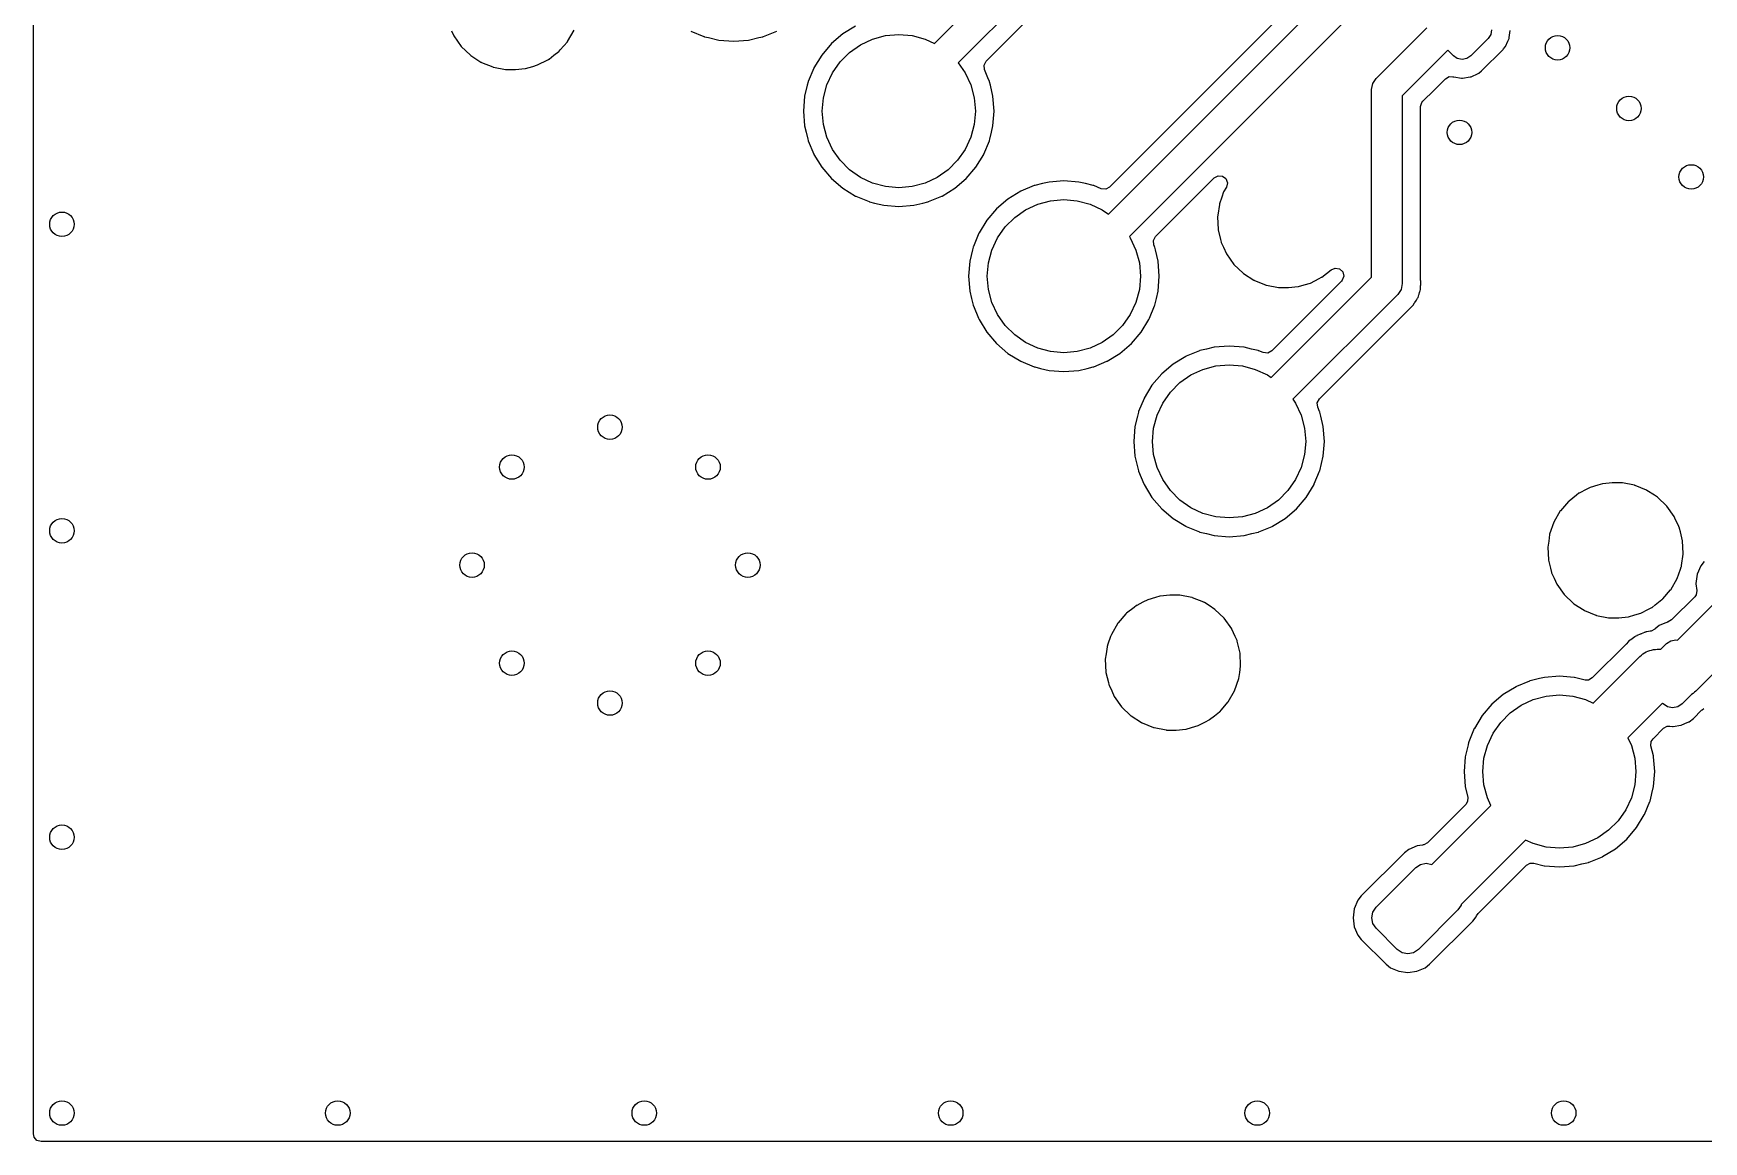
# Model space of a CAD drawing. Extents: x 4.14 to 7.68, y -5.31 to -1.77.
# Drawn here: x 4.135 to 5.208, y -5.314 to -4.602 of the extents above; entities that cross this region are included whole.
import ezdxf

# ---------------------------------------------------------------- set-up
doc = ezdxf.new("R2010")
doc.units = 0
doc.header["$MEASUREMENT"] = 0
doc.layers.add('BLACK', color=7, linetype='CONTINUOUS')

msp = doc.modelspace()

# ---------------------------------------------------------------- linework, layer by layer
at = {"layer": 'BLACK', "linetype": 'CONTINUOUS'}
for p, q in [((4.13522, -5.30864), (4.13522, -1.77797)), ((4.71394, -4.60827), (4.87839, -4.44382)), ((4.85928, -4.49077), (4.72927, -4.62078)), ((4.74716, -4.61962), (4.86568, -4.5011)), ((4.8257, -4.71791), (4.98731, -4.5563)), ((4.97059, -4.55629), (4.89824, -4.62864)), ((5.00123, -4.57022), (4.83915, -4.7323)), ((4.40365, -4.60008), (4.40515, -4.60337)), ((4.47831, -4.60695), (4.48245, -4.59979)), ((4.55738, -4.60026), (4.56589, -4.60379)), ((4.6041, -4.60379), (4.61261, -4.60026)), ((4.66326, -4.59713), (4.65507, -4.60215)), ((4.9976, -4.63086), (5.03019, -4.59827)), ((5.0718, -4.59951), (5.0712, -4.60252)), ((5.08312, -4.6045), (5.08378, -4.59986)), ((4.40515, -4.60337), (4.40993, -4.61012)), ((4.40993, -4.61012), (4.4159, -4.61583)), ((4.47289, -4.6132), (4.47357, -4.61241)), ((4.47357, -4.61241), (4.47816, -4.60713)), ((4.47816, -4.60713), (4.47831, -4.60695)), ((4.47816, -4.60713), (4.47816, -4.60713)), ((4.56589, -4.60379), (4.56589, -4.60379)), ((4.56589, -4.60379), (4.56607, -4.60386)), ((4.56607, -4.60386), (4.56626, -4.60391)), ((4.56626, -4.60391), (4.56626, -4.60391)), ((4.56626, -4.60391), (4.56875, -4.6045)), ((4.56875, -4.6045), (4.57542, -4.6061)), ((4.57542, -4.6061), (4.585, -4.60686)), ((4.585, -4.60686), (4.59457, -4.6061)), ((4.59457, -4.6061), (4.60124, -4.6045)), ((4.60124, -4.6045), (4.60373, -4.60391)), ((4.60373, -4.60391), (4.60392, -4.60386)), ((4.60373, -4.60391), (4.60373, -4.60391)), ((4.60392, -4.60386), (4.6041, -4.60379)), ((4.6041, -4.60379), (4.6041, -4.60379)), ((4.64776, -4.60839), (4.64152, -4.6157)), ((4.65507, -4.60215), (4.64776, -4.60839)), ((4.65943, -4.61399), (4.66646, -4.60907)), ((4.66646, -4.60907), (4.67423, -4.60545)), ((4.67423, -4.60545), (4.68252, -4.60323)), ((4.68252, -4.60323), (4.69106, -4.60248)), ((4.69106, -4.60248), (4.69961, -4.60323)), ((4.69961, -4.60323), (4.70789, -4.60545)), ((4.70789, -4.60545), (4.71394, -4.60827)), ((5.04365, -4.61265), (5.0144, -4.6419)), ((5.04722, -4.61621), (5.04365, -4.61265)), ((5.06949, -4.60508), (5.05836, -4.61621)), ((5.0654, -4.6259), (5.07918, -4.61212)), ((5.0712, -4.60252), (5.06949, -4.60508)), ((5.07918, -4.61212), (5.07952, -4.6117)), ((5.07952, -4.6117), (5.0805, -4.61048)), ((5.0805, -4.61048), (5.08069, -4.61024)), ((5.0805, -4.61048), (5.0805, -4.61048)), ((5.08069, -4.61024), (5.08223, -4.60686)), ((5.08223, -4.60686), (5.08288, -4.60542)), ((5.08288, -4.60542), (5.08303, -4.6051)), ((5.08288, -4.60542), (5.08288, -4.60542)), ((5.08303, -4.6051), (5.08312, -4.6045)), ((4.4159, -4.61583), (4.4161, -4.61596)), ((4.4161, -4.61596), (4.42265, -4.62019)), ((4.42265, -4.62019), (4.42265, -4.62019)), ((4.42265, -4.62019), (4.42285, -4.62032)), ((4.42285, -4.62032), (4.42307, -4.62041)), ((4.42307, -4.62041), (4.4303, -4.62332)), ((4.4303, -4.62332), (4.4303, -4.62332)), ((4.4303, -4.62332), (4.43052, -4.62341)), ((4.43052, -4.62341), (4.43075, -4.62345)), ((4.43075, -4.62345), (4.43075, -4.62345)), ((4.43075, -4.62345), (4.43846, -4.62496)), ((4.45134, -4.62435), (4.45606, -4.62296)), ((4.45606, -4.62296), (4.45904, -4.62209)), ((4.45904, -4.62209), (4.46566, -4.61868)), ((4.46566, -4.61868), (4.46618, -4.61841)), ((4.46618, -4.61841), (4.46639, -4.6183)), ((4.46618, -4.61841), (4.46618, -4.61841)), ((4.46639, -4.6183), (4.46949, -4.61587)), ((4.46949, -4.61587), (4.47271, -4.61334)), ((4.47271, -4.61334), (4.47289, -4.6132)), ((4.47271, -4.61334), (4.47271, -4.61334)), ((4.64152, -4.6157), (4.6365, -4.62389)), ((4.64844, -4.62709), (4.65336, -4.62006)), ((4.65336, -4.62006), (4.65943, -4.61399)), ((4.72927, -4.62078), (4.73368, -4.62709)), ((4.74579, -4.62224), (4.74716, -4.61962)), ((4.74609, -4.62502), (4.74579, -4.62224)), ((5.04977, -4.61792), (5.04722, -4.61621)), ((5.05279, -4.61852), (5.04977, -4.61792)), ((5.0558, -4.61792), (5.05279, -4.61852)), ((5.05836, -4.61621), (5.0558, -4.61792)), ((4.43846, -4.62496), (4.43846, -4.62496)), ((4.43846, -4.62496), (4.43863, -4.62499)), ((4.43863, -4.62499), (4.43885, -4.625)), ((4.43885, -4.625), (4.44494, -4.625)), ((4.44494, -4.625), (4.45111, -4.62442)), ((4.45111, -4.62442), (4.45133, -4.62435)), ((4.45133, -4.62435), (4.45134, -4.62435)), ((4.63278, -4.63296), (4.63226, -4.63514)), ((4.63283, -4.63277), (4.63278, -4.63296)), ((4.63278, -4.63296), (4.63278, -4.63296)), ((4.6329, -4.63259), (4.63283, -4.63277)), ((4.63643, -4.62407), (4.6329, -4.63259)), ((4.6329, -4.63259), (4.6329, -4.63259)), ((4.6365, -4.62389), (4.63643, -4.62407)), ((4.63643, -4.62407), (4.63643, -4.62407)), ((4.64482, -4.63486), (4.64844, -4.62709)), ((4.73368, -4.62709), (4.73731, -4.63486)), ((4.74831, -4.63038), (4.74609, -4.62502)), ((4.74922, -4.63259), (4.74831, -4.63038)), ((4.7493, -4.63277), (4.74922, -4.63259)), ((4.74934, -4.63296), (4.7493, -4.63277)), ((4.74987, -4.63514), (4.74934, -4.63296)), ((4.74934, -4.63296), (4.74934, -4.63296)), ((4.89824, -4.62864), (4.82639, -4.70049)), ((4.99472, -4.63782), (4.99547, -4.63405)), ((4.99547, -4.63405), (4.9976, -4.63086)), ((5.03486, -4.63817), (5.04213, -4.6309)), ((5.04213, -4.6309), (5.04458, -4.62956)), ((5.04458, -4.62956), (5.04697, -4.62965)), ((5.04697, -4.62965), (5.0472, -4.62975)), ((5.0472, -4.62975), (5.04755, -4.6298)), ((5.04755, -4.6298), (5.04755, -4.6298)), ((5.04755, -4.6298), (5.05244, -4.6305)), ((5.05244, -4.6305), (5.05279, -4.63055)), ((5.05279, -4.63055), (5.05314, -4.6305)), ((5.05314, -4.6305), (5.05803, -4.6298)), ((5.05803, -4.6298), (5.05837, -4.62975)), ((5.05803, -4.6298), (5.05803, -4.6298)), ((5.05837, -4.62975), (5.0587, -4.62961)), ((5.0587, -4.62961), (5.06323, -4.62755)), ((5.06323, -4.62755), (5.06351, -4.62742)), ((5.06323, -4.62755), (5.06323, -4.62755)), ((5.06351, -4.62742), (5.0654, -4.6259)), ((4.63058, -4.64211), (4.62983, -4.65169)), ((4.63226, -4.63514), (4.63058, -4.64211)), ((4.64185, -4.65169), (4.6426, -4.64315)), ((4.6426, -4.64315), (4.64482, -4.63486)), ((4.73731, -4.63486), (4.73953, -4.64315)), ((4.73953, -4.64315), (4.74027, -4.65169)), ((4.75154, -4.64211), (4.74987, -4.63514)), ((4.75229, -4.65169), (4.75154, -4.64211)), ((4.99472, -4.75838), (4.99472, -4.63782)), ((5.0144, -4.6419), (5.0144, -4.76246)), ((5.02769, -4.64535), (5.03486, -4.63817)), ((4.62983, -4.65169), (4.63058, -4.66127)), ((4.6426, -4.66024), (4.64185, -4.65169)), ((4.74027, -4.65169), (4.73953, -4.66024)), ((4.75154, -4.66127), (4.75229, -4.65169)), ((5.02623, -4.64885), (5.02702, -4.64617)), ((5.02623, -4.76021), (5.02623, -4.64885)), ((5.02702, -4.64617), (5.02769, -4.64535)), ((4.63058, -4.66127), (4.63152, -4.66518)), ((4.63152, -4.66518), (4.63261, -4.6697)), ((4.64482, -4.66852), (4.6426, -4.66024)), ((4.73953, -4.66024), (4.73731, -4.66852)), ((4.74951, -4.6697), (4.7506, -4.66518)), ((4.7506, -4.66518), (4.75154, -4.66127)), ((4.63261, -4.6697), (4.63283, -4.67061)), ((4.63283, -4.67061), (4.6329, -4.67079)), ((4.6329, -4.67079), (4.6329, -4.67079)), ((4.6329, -4.67079), (4.63643, -4.67931)), ((4.64844, -4.6763), (4.64482, -4.66852)), ((4.65336, -4.68332), (4.64844, -4.6763)), ((4.73368, -4.6763), (4.72876, -4.68332)), ((4.73731, -4.66852), (4.73368, -4.6763)), ((4.74569, -4.67931), (4.74922, -4.67079)), ((4.74922, -4.67079), (4.7493, -4.67061)), ((4.74922, -4.67079), (4.74922, -4.67079)), ((4.7493, -4.67061), (4.74951, -4.6697)), ((4.63643, -4.67931), (4.6365, -4.67949)), ((4.6365, -4.67949), (4.64152, -4.68768)), ((4.64152, -4.68768), (4.64776, -4.69499)), ((4.65943, -4.68939), (4.65336, -4.68332)), ((4.72876, -4.68332), (4.72269, -4.68939)), ((4.73436, -4.69499), (4.7406, -4.68768)), ((4.7406, -4.68768), (4.74562, -4.67949)), ((4.74562, -4.67949), (4.74569, -4.67931)), ((4.64776, -4.69499), (4.65507, -4.70123)), ((4.66646, -4.69431), (4.65943, -4.68939)), ((4.67423, -4.69794), (4.66646, -4.69431)), ((4.68252, -4.70016), (4.67423, -4.69794)), ((4.70789, -4.69794), (4.69961, -4.70016)), ((4.71567, -4.69431), (4.70789, -4.69794)), ((4.72269, -4.68939), (4.71567, -4.69431)), ((4.72705, -4.70123), (4.73436, -4.69499)), ((4.78338, -4.69828), (4.77839, -4.69948)), ((4.78755, -4.69728), (4.78338, -4.69828)), ((4.79713, -4.69653), (4.78755, -4.69728)), ((4.80671, -4.69728), (4.79713, -4.69653)), ((4.81088, -4.69828), (4.80671, -4.69728)), ((4.81586, -4.69948), (4.81088, -4.69828)), ((4.85594, -4.73224), (4.89364, -4.69454)), ((4.89364, -4.69454), (4.89609, -4.6932)), ((4.89609, -4.6932), (4.89888, -4.6934)), ((4.89888, -4.6934), (4.90112, -4.69508)), ((4.90112, -4.69508), (4.90209, -4.69769)), ((4.90209, -4.69769), (4.90144, -4.70053)), ((4.65507, -4.70123), (4.66326, -4.70625)), ((4.66326, -4.70625), (4.66344, -4.70632)), ((4.66344, -4.70632), (4.66344, -4.70632)), ((4.66344, -4.70632), (4.67196, -4.70985)), ((4.69106, -4.7009), (4.68252, -4.70016)), ((4.69961, -4.70016), (4.69106, -4.7009)), ((4.71016, -4.70985), (4.71868, -4.70632)), ((4.71868, -4.70632), (4.71886, -4.70625)), ((4.71868, -4.70632), (4.71868, -4.70632)), ((4.71886, -4.70625), (4.72705, -4.70123)), ((4.76114, -4.70822), (4.75383, -4.71446)), ((4.76933, -4.7032), (4.76114, -4.70822)), ((4.76951, -4.70312), (4.76933, -4.7032)), ((4.77803, -4.6996), (4.76951, -4.70312)), ((4.76951, -4.70312), (4.76951, -4.70312)), ((4.77821, -4.69952), (4.77803, -4.6996)), ((4.77803, -4.6996), (4.77803, -4.6996)), ((4.77839, -4.69948), (4.77821, -4.69952)), ((4.77839, -4.69948), (4.77839, -4.69948)), ((4.7803, -4.71151), (4.78858, -4.70929)), ((4.78858, -4.70929), (4.79713, -4.70854)), ((4.79713, -4.70854), (4.80567, -4.70929)), ((4.80567, -4.70929), (4.81396, -4.71151)), ((4.81605, -4.69952), (4.81586, -4.69948)), ((4.81586, -4.69948), (4.81586, -4.69948)), ((4.81623, -4.6996), (4.81605, -4.69952)), ((4.82098, -4.70157), (4.81623, -4.6996)), ((4.81623, -4.6996), (4.81623, -4.6996)), ((4.82393, -4.70183), (4.82098, -4.70157)), ((4.82639, -4.70049), (4.82393, -4.70183)), ((4.89851, -4.70693), (4.89704, -4.71117)), ((4.89967, -4.70359), (4.89851, -4.70693)), ((4.90144, -4.70053), (4.89967, -4.70359)), ((4.67196, -4.70985), (4.67196, -4.70985)), ((4.67196, -4.70985), (4.67214, -4.70993)), ((4.67214, -4.70993), (4.67233, -4.70997)), ((4.67233, -4.70997), (4.67233, -4.70997)), ((4.67233, -4.70997), (4.67554, -4.71074)), ((4.67554, -4.71074), (4.68148, -4.71217)), ((4.68148, -4.71217), (4.69106, -4.71292)), ((4.69106, -4.71292), (4.70064, -4.71217)), ((4.70064, -4.71217), (4.70658, -4.71074)), ((4.70658, -4.71074), (4.70979, -4.70997)), ((4.70979, -4.70997), (4.70998, -4.70993)), ((4.70979, -4.70997), (4.70979, -4.70997)), ((4.70998, -4.70993), (4.71016, -4.70985)), ((4.71016, -4.70985), (4.71016, -4.70985)), ((4.75383, -4.71446), (4.74759, -4.72177)), ((4.76549, -4.72006), (4.77252, -4.71514)), ((4.77252, -4.71514), (4.7803, -4.71151)), ((4.81396, -4.71151), (4.82173, -4.71514)), ((4.82173, -4.71514), (4.8257, -4.71791)), ((4.89593, -4.71849), (4.89577, -4.71958)), ((4.89577, -4.71958), (4.89616, -4.72784)), ((4.89693, -4.71163), (4.89593, -4.71849)), ((4.89696, -4.7114), (4.89693, -4.71163)), ((4.89693, -4.71163), (4.89693, -4.71163)), ((4.89704, -4.71117), (4.89696, -4.7114)), ((4.74249, -4.73014), (4.73897, -4.73866)), ((4.74257, -4.72996), (4.74249, -4.73014)), ((4.74249, -4.73014), (4.74249, -4.73014)), ((4.74759, -4.72177), (4.74257, -4.72996)), ((4.75451, -4.73315), (4.75943, -4.72612)), ((4.75943, -4.72612), (4.76549, -4.72006)), ((4.89616, -4.72784), (4.89621, -4.72807)), ((4.89621, -4.72807), (4.89621, -4.72807)), ((4.89621, -4.72807), (4.8977, -4.73424)), ((4.7384, -4.74088), (4.73665, -4.74818)), ((4.73885, -4.73902), (4.7384, -4.74088)), ((4.73889, -4.73884), (4.73885, -4.73902)), ((4.73885, -4.73902), (4.73885, -4.73902)), ((4.73897, -4.73866), (4.73889, -4.73884)), ((4.73897, -4.73866), (4.73897, -4.73866)), ((4.74866, -4.74921), (4.75088, -4.74093)), ((4.75088, -4.74093), (4.75451, -4.73315)), ((4.83915, -4.7323), (4.83975, -4.73315)), ((4.83975, -4.73315), (4.84337, -4.74093)), ((4.84337, -4.74093), (4.84559, -4.74921)), ((4.85457, -4.73486), (4.85594, -4.73224)), ((4.85487, -4.73764), (4.85457, -4.73486)), ((4.85529, -4.73866), (4.85487, -4.73764)), ((4.85536, -4.73884), (4.85529, -4.73866)), ((4.85541, -4.73902), (4.85536, -4.73884)), ((4.85585, -4.74088), (4.85541, -4.73902)), ((4.85541, -4.73902), (4.85541, -4.73902)), ((4.85761, -4.74818), (4.85585, -4.74088)), ((4.8977, -4.73424), (4.89809, -4.73588)), ((4.89809, -4.73588), (4.89819, -4.73609)), ((4.89819, -4.73609), (4.89819, -4.73609)), ((4.89819, -4.73609), (4.89953, -4.73905)), ((4.89953, -4.73905), (4.90151, -4.7434)), ((4.73665, -4.74818), (4.7359, -4.75776)), ((4.74791, -4.75776), (4.74866, -4.74921)), ((4.84559, -4.74921), (4.84634, -4.75776)), ((4.85836, -4.75776), (4.85761, -4.74818)), ((4.90151, -4.7434), (4.9063, -4.75015)), ((4.9063, -4.75015), (4.91227, -4.75586)), ((4.7359, -4.75776), (4.73665, -4.76734)), ((4.74866, -4.7663), (4.74791, -4.75776)), ((4.84634, -4.75776), (4.84559, -4.7663)), ((4.85761, -4.76734), (4.85836, -4.75776)), ((4.91227, -4.75586), (4.91247, -4.75599)), ((4.91247, -4.75599), (4.91902, -4.76022)), ((4.91902, -4.76022), (4.91902, -4.76022)), ((4.91902, -4.76022), (4.91922, -4.76035)), ((4.91922, -4.76035), (4.91943, -4.76044)), ((4.91943, -4.76044), (4.92666, -4.76335)), ((4.93021, -4.82289), (4.99472, -4.75838)), ((4.9515, -4.76326), (4.95541, -4.76212)), ((4.97537, -4.761), (4.95508, -4.78128)), ((4.95541, -4.76212), (4.96096, -4.75926)), ((4.96096, -4.75926), (4.96255, -4.75844)), ((4.96255, -4.75844), (4.96276, -4.75833)), ((4.96255, -4.75844), (4.96255, -4.75844)), ((4.96276, -4.75833), (4.96574, -4.75599)), ((4.96574, -4.75599), (4.9688, -4.75359)), ((4.9688, -4.75359), (4.97139, -4.75255)), ((4.97139, -4.75255), (4.97414, -4.75308)), ((4.97414, -4.75308), (4.97616, -4.75501)), ((4.9759, -4.76037), (4.97537, -4.761)), ((4.97682, -4.75773), (4.9759, -4.76037)), ((4.97616, -4.75501), (4.97682, -4.75773)), ((5.0144, -4.76246), (5.01365, -4.76622)), ((5.0144, -4.76246), (5.0144, -4.76246)), ((5.0263, -4.76104), (5.02623, -4.76021)), ((5.02626, -4.76335), (5.02636, -4.76236)), ((5.02637, -4.76144), (5.0263, -4.76104)), ((5.02636, -4.76236), (5.02643, -4.76177)), ((5.02643, -4.76177), (5.02637, -4.76144)), ((5.02637, -4.76144), (5.02637, -4.76144)), ((4.73665, -4.76734), (4.73777, -4.77201)), ((4.73777, -4.77201), (4.73883, -4.7764)), ((4.75088, -4.77459), (4.74866, -4.7663)), ((4.84559, -4.7663), (4.84337, -4.77459)), ((4.85543, -4.7764), (4.85648, -4.77201)), ((4.85648, -4.77201), (4.85761, -4.76734)), ((4.92666, -4.76335), (4.92666, -4.76335)), ((4.92666, -4.76335), (4.92688, -4.76344)), ((4.92688, -4.76344), (4.92711, -4.76348)), ((4.92711, -4.76348), (4.92712, -4.76348)), ((4.92712, -4.76348), (4.93482, -4.76499)), ((4.93482, -4.76499), (4.93482, -4.76499)), ((4.93482, -4.76499), (4.935, -4.76502)), ((4.935, -4.76502), (4.93522, -4.76503)), ((4.93522, -4.76503), (4.94131, -4.76503)), ((4.94131, -4.76503), (4.94747, -4.76444)), ((5.01152, -4.76942), (4.94413, -4.83681)), ((4.94747, -4.76444), (4.9477, -4.76438)), ((4.9477, -4.76438), (4.9515, -4.76326)), ((4.9477, -4.76438), (4.9477, -4.76438)), ((5.01365, -4.76622), (5.01152, -4.76942)), ((5.02258, -4.77456), (5.02362, -4.7732)), ((5.02362, -4.7732), (5.02384, -4.77265)), ((5.02384, -4.77265), (5.02423, -4.77186)), ((5.02423, -4.77186), (5.02454, -4.77136)), ((5.02454, -4.77136), (5.02476, -4.77062)), ((5.02476, -4.77062), (5.02502, -4.76971)), ((5.02502, -4.76971), (5.02517, -4.76927)), ((5.02517, -4.76927), (5.02557, -4.76827)), ((5.02557, -4.76827), (5.0258, -4.76768)), ((5.0258, -4.76768), (5.02587, -4.76709)), ((5.02587, -4.76709), (5.02604, -4.76622)), ((5.02604, -4.76622), (5.0262, -4.76565)), ((5.0262, -4.76565), (5.02623, -4.76523)), ((5.02623, -4.76387), (5.02626, -4.76335)), ((5.02623, -4.76523), (5.02623, -4.76387)), ((4.73883, -4.7764), (4.73889, -4.77668)), ((4.73889, -4.77668), (4.73897, -4.77686)), ((4.73897, -4.77686), (4.73897, -4.77686)), ((4.73897, -4.77686), (4.74218, -4.78462)), ((4.75451, -4.78236), (4.75088, -4.77459)), ((4.75943, -4.78939), (4.75451, -4.78236)), ((4.83975, -4.78236), (4.83483, -4.78939)), ((4.84337, -4.77459), (4.83975, -4.78236)), ((4.85207, -4.78462), (4.85529, -4.77686)), ((4.85529, -4.77686), (4.85536, -4.77668)), ((4.85529, -4.77686), (4.85529, -4.77686)), ((4.85536, -4.77668), (4.85543, -4.7764)), ((4.95508, -4.78128), (4.93058, -4.80578)), ((4.96124, -4.83643), (5.01947, -4.7782)), ((5.01947, -4.7782), (5.01962, -4.77806)), ((5.01962, -4.77806), (5.02075, -4.77702)), ((5.02075, -4.77702), (5.02142, -4.7764)), ((5.02142, -4.7764), (5.02232, -4.77495)), ((5.02232, -4.77495), (5.02258, -4.77456)), ((4.74218, -4.78462), (4.74257, -4.78556)), ((4.74257, -4.78556), (4.74759, -4.79375)), ((4.74759, -4.79375), (4.75383, -4.80105)), ((4.76549, -4.79546), (4.75943, -4.78939)), ((4.83483, -4.78939), (4.82876, -4.79546)), ((4.84043, -4.80105), (4.84667, -4.79375)), ((4.84667, -4.79375), (4.85169, -4.78556)), ((4.85169, -4.78556), (4.85207, -4.78462)), ((4.75383, -4.80105), (4.76114, -4.8073)), ((4.77252, -4.80038), (4.76549, -4.79546)), ((4.7803, -4.804), (4.77252, -4.80038)), ((4.78858, -4.80622), (4.7803, -4.804)), ((4.81396, -4.804), (4.80567, -4.80622)), ((4.82173, -4.80038), (4.81396, -4.804)), ((4.82876, -4.79546), (4.82173, -4.80038)), ((4.83312, -4.8073), (4.84043, -4.80105)), ((4.88409, -4.80566), (4.87557, -4.80919)), ((4.88427, -4.80559), (4.88409, -4.80566)), ((4.88409, -4.80566), (4.88409, -4.80566)), ((4.88446, -4.80554), (4.88427, -4.80559)), ((4.88873, -4.80452), (4.88446, -4.80554)), ((4.88446, -4.80554), (4.88446, -4.80554)), ((4.89361, -4.80335), (4.88873, -4.80452)), ((4.90319, -4.80259), (4.89361, -4.80335)), ((4.91277, -4.80335), (4.90319, -4.80259)), ((4.91765, -4.80452), (4.91277, -4.80335)), ((4.92193, -4.80554), (4.91765, -4.80452)), ((4.92212, -4.80559), (4.92193, -4.80554)), ((4.92193, -4.80554), (4.92193, -4.80554)), ((4.92229, -4.80566), (4.92212, -4.80559)), ((4.9223, -4.80566), (4.92229, -4.80566)), ((4.92518, -4.80686), (4.9223, -4.80566)), ((4.93058, -4.80578), (4.92813, -4.80712)), ((4.76114, -4.8073), (4.76933, -4.81232)), ((4.76933, -4.81232), (4.76951, -4.81239)), ((4.76951, -4.81239), (4.76951, -4.81239)), ((4.76951, -4.81239), (4.77803, -4.81592)), ((4.77803, -4.81592), (4.77803, -4.81592)), ((4.77803, -4.81592), (4.77821, -4.81599)), ((4.77821, -4.81599), (4.77839, -4.81604)), ((4.77839, -4.81604), (4.77839, -4.81604)), ((4.77839, -4.81604), (4.78212, -4.81693)), ((4.79713, -4.80697), (4.78858, -4.80622)), ((4.80567, -4.80622), (4.79713, -4.80697)), ((4.81213, -4.81693), (4.81586, -4.81604)), ((4.81586, -4.81604), (4.81605, -4.81599)), ((4.81586, -4.81604), (4.81586, -4.81604)), ((4.81605, -4.81599), (4.81623, -4.81592)), ((4.81623, -4.81592), (4.82475, -4.81239)), ((4.81623, -4.81592), (4.81623, -4.81592)), ((4.82475, -4.81239), (4.82493, -4.81232)), ((4.82475, -4.81239), (4.82475, -4.81239)), ((4.82493, -4.81232), (4.83312, -4.8073)), ((4.8672, -4.81429), (4.8599, -4.82053)), ((4.87539, -4.80927), (4.8672, -4.81429)), ((4.87557, -4.80919), (4.87539, -4.80927)), ((4.87557, -4.80919), (4.87557, -4.80919)), ((4.88636, -4.81758), (4.89465, -4.81536)), ((4.89465, -4.81536), (4.90319, -4.81461)), ((4.90319, -4.81461), (4.91174, -4.81536)), ((4.91174, -4.81536), (4.92003, -4.81758)), ((4.92813, -4.80712), (4.92518, -4.80686)), ((4.78212, -4.81693), (4.78755, -4.81824)), ((4.78755, -4.81824), (4.79713, -4.81899)), ((4.79713, -4.81899), (4.80671, -4.81824)), ((4.80671, -4.81824), (4.81213, -4.81693)), ((4.8599, -4.82053), (4.85366, -4.82783)), ((4.86549, -4.83219), (4.87156, -4.82612)), ((4.87156, -4.82612), (4.87859, -4.8212)), ((4.87859, -4.8212), (4.88636, -4.81758)), ((4.92003, -4.81758), (4.9278, -4.8212)), ((4.9278, -4.8212), (4.93021, -4.82289)), ((4.84856, -4.8362), (4.84503, -4.84472)), ((4.84864, -4.83602), (4.84856, -4.8362)), ((4.84856, -4.8362), (4.84856, -4.8362)), ((4.85366, -4.82783), (4.84864, -4.83602)), ((4.86057, -4.83922), (4.86549, -4.83219)), ((4.94413, -4.83681), (4.94581, -4.83922)), ((4.95986, -4.83906), (4.96124, -4.83643)), ((4.84429, -4.84767), (4.84272, -4.85424)), ((4.84491, -4.84509), (4.84429, -4.84767)), ((4.84496, -4.8449), (4.84491, -4.84509)), ((4.84491, -4.84509), (4.84491, -4.84509)), ((4.84503, -4.84472), (4.84496, -4.8449)), ((4.84503, -4.84472), (4.84503, -4.84472)), ((4.85473, -4.85528), (4.85695, -4.84699)), ((4.85695, -4.84699), (4.86057, -4.83922)), ((4.94581, -4.83922), (4.94944, -4.84699)), ((4.94944, -4.84699), (4.95166, -4.85528)), ((4.96016, -4.84184), (4.95986, -4.83906)), ((4.96135, -4.84472), (4.96016, -4.84184)), ((4.96143, -4.8449), (4.96135, -4.84472)), ((4.96135, -4.84472), (4.96135, -4.84472)), ((4.96147, -4.84509), (4.96143, -4.8449)), ((4.96209, -4.84767), (4.96147, -4.84509)), ((4.96147, -4.84509), (4.96147, -4.84509)), ((4.96367, -4.85424), (4.96209, -4.84767)), ((4.84272, -4.85424), (4.84196, -4.86382)), ((4.85398, -4.86382), (4.85473, -4.85528)), ((4.95166, -4.85528), (4.95241, -4.86382)), ((4.96443, -4.86382), (4.96367, -4.85424)), ((4.84196, -4.86382), (4.84272, -4.8734)), ((4.85473, -4.87237), (4.85398, -4.86382)), ((4.95241, -4.86382), (4.95166, -4.87237)), ((4.96367, -4.8734), (4.96443, -4.86382)), ((4.84272, -4.8734), (4.84496, -4.88275)), ((4.85695, -4.88066), (4.85473, -4.87237)), ((4.86057, -4.88843), (4.85695, -4.88066)), ((4.94944, -4.88066), (4.94581, -4.88843)), ((4.95166, -4.87237), (4.94944, -4.88066)), ((4.96143, -4.88275), (4.96367, -4.8734)), ((4.84496, -4.88275), (4.84503, -4.88292)), ((4.84503, -4.88292), (4.84503, -4.88293)), ((4.84503, -4.88293), (4.84847, -4.89122)), ((4.84847, -4.89122), (4.84864, -4.89162)), ((4.84864, -4.89162), (4.85366, -4.89981)), ((4.86549, -4.89546), (4.86057, -4.88843)), ((4.94581, -4.88843), (4.94089, -4.89546)), ((4.95273, -4.89981), (4.95775, -4.89162)), ((4.95775, -4.89162), (4.95792, -4.89122)), ((4.95792, -4.89122), (4.96135, -4.88293)), ((4.96135, -4.88292), (4.96143, -4.88275)), ((4.96135, -4.88293), (4.96135, -4.88292)), ((5.14292, -4.89117), (5.14001, -4.89202)), ((5.14315, -4.8911), (5.14292, -4.89117)), ((5.14292, -4.89117), (5.14292, -4.89117)), ((5.14931, -4.89051), (5.14315, -4.8911)), ((5.15541, -4.89051), (5.14931, -4.89051)), ((5.15562, -4.89052), (5.15541, -4.89051)), ((5.1558, -4.89056), (5.15562, -4.89052)), ((5.16351, -4.89206), (5.1558, -4.89056)), ((5.1558, -4.89056), (5.1558, -4.89056)), ((4.85366, -4.89981), (4.8599, -4.90712)), ((4.87156, -4.90152), (4.86549, -4.89546)), ((4.87859, -4.90644), (4.87156, -4.90152)), ((4.93483, -4.90152), (4.9278, -4.90644)), ((4.94089, -4.89546), (4.93483, -4.90152)), ((4.94649, -4.90712), (4.95273, -4.89981)), ((5.12136, -4.90232), (5.12121, -4.9025)), ((5.12155, -4.90217), (5.12136, -4.90232)), ((5.12635, -4.8984), (5.12155, -4.90217)), ((5.12155, -4.90217), (5.12155, -4.90217)), ((5.12786, -4.89721), (5.12635, -4.8984)), ((5.12807, -4.8971), (5.12786, -4.89721)), ((5.13302, -4.89455), (5.12807, -4.8971)), ((5.12807, -4.8971), (5.12807, -4.8971)), ((5.13521, -4.89343), (5.13302, -4.89455)), ((5.14001, -4.89202), (5.13521, -4.89343)), ((5.16374, -4.89211), (5.16351, -4.89206)), ((5.16351, -4.89206), (5.16351, -4.89206)), ((5.16396, -4.89219), (5.16374, -4.89211)), ((5.17119, -4.89511), (5.16396, -4.89219)), ((5.16396, -4.89219), (5.16396, -4.89219)), ((5.17141, -4.8952), (5.17119, -4.89511)), ((5.1716, -4.89532), (5.17141, -4.8952)), ((5.1716, -4.89533), (5.1716, -4.89532)), ((5.17637, -4.8984), (5.1716, -4.89533)), ((5.17835, -4.89968), (5.17637, -4.8984)), ((5.18432, -4.9054), (5.17835, -4.89968)), ((4.8599, -4.90712), (4.8672, -4.91336)), ((4.88636, -4.91007), (4.87859, -4.90644)), ((4.89465, -4.91229), (4.88636, -4.91007)), ((4.90319, -4.91304), (4.89465, -4.91229)), ((4.91174, -4.91229), (4.90319, -4.91304)), ((4.92003, -4.91007), (4.91174, -4.91229)), ((4.9278, -4.90644), (4.92003, -4.91007)), ((4.93918, -4.91336), (4.94649, -4.90712)), ((5.11594, -4.90856), (5.1118, -4.91572)), ((5.1161, -4.90839), (5.11594, -4.90856)), ((5.12121, -4.9025), (5.1161, -4.90839)), ((5.1161, -4.90839), (5.1161, -4.90839)), ((5.12121, -4.9025), (5.12121, -4.9025)), ((5.18911, -4.91214), (5.18432, -4.9054)), ((5.18953, -4.91307), (5.18911, -4.91214)), ((5.19198, -4.91846), (5.18953, -4.91307)), ((4.8672, -4.91336), (4.87539, -4.91838)), ((4.87539, -4.91838), (4.87557, -4.91846)), ((4.87557, -4.91846), (4.87557, -4.91846)), ((4.87557, -4.91846), (4.88409, -4.92198)), ((4.88409, -4.92198), (4.88409, -4.92198)), ((4.88409, -4.92198), (4.88427, -4.92206)), ((4.88427, -4.92206), (4.88446, -4.9221)), ((4.88446, -4.9221), (4.88446, -4.9221)), ((4.88446, -4.9221), (4.88858, -4.92309)), ((4.88858, -4.92309), (4.89361, -4.9243)), ((4.91277, -4.9243), (4.9178, -4.92309)), ((4.9178, -4.92309), (4.92193, -4.9221)), ((4.92193, -4.9221), (4.92212, -4.92206)), ((4.92193, -4.9221), (4.92193, -4.9221)), ((4.92212, -4.92206), (4.92229, -4.92198)), ((4.92229, -4.92198), (4.9223, -4.92198)), ((4.9223, -4.92198), (4.93081, -4.91846)), ((4.93081, -4.91846), (4.93099, -4.91838)), ((4.93081, -4.91846), (4.93081, -4.91846)), ((4.93099, -4.91838), (4.93918, -4.91336)), ((5.10906, -4.92376), (5.10845, -4.92794)), ((5.10909, -4.92353), (5.10906, -4.92376)), ((5.10906, -4.92376), (5.10906, -4.92376)), ((5.1118, -4.91572), (5.10909, -4.92353)), ((5.19253, -4.91967), (5.19198, -4.91846)), ((5.19258, -4.9199), (5.19253, -4.91967)), ((5.19306, -4.92187), (5.19258, -4.9199)), ((5.19258, -4.9199), (5.19258, -4.9199)), ((5.19447, -4.92771), (5.19306, -4.92187)), ((4.89361, -4.9243), (4.90319, -4.92506)), ((4.90319, -4.92506), (4.91277, -4.9243)), ((5.10845, -4.92794), (5.1079, -4.93171)), ((5.1079, -4.93171), (5.10829, -4.93997)), ((5.19485, -4.93596), (5.19447, -4.92771)), ((5.10829, -4.93997), (5.10834, -4.9402)), ((5.10834, -4.9402), (5.10834, -4.9402)), ((5.10834, -4.9402), (5.10956, -4.94524)), ((5.10956, -4.94524), (5.11022, -4.94801)), ((5.19303, -4.94596), (5.19358, -4.94437)), ((5.19358, -4.94437), (5.19366, -4.94415)), ((5.19358, -4.94437), (5.19358, -4.94437)), ((5.19366, -4.94415), (5.19376, -4.94347)), ((5.19376, -4.94347), (5.19481, -4.9362)), ((5.19481, -4.9362), (5.19485, -4.93596)), ((5.19481, -4.9362), (5.19481, -4.9362)), ((5.20618, -4.94372), (5.20382, -4.94917)), ((5.20837, -4.94092), (5.20618, -4.94372)), ((5.11022, -4.94801), (5.11032, -4.94822)), ((5.11032, -4.94822), (5.11032, -4.94822)), ((5.11032, -4.94822), (5.11192, -4.95174)), ((5.11192, -4.95174), (5.11365, -4.95553)), ((5.11365, -4.95553), (5.11843, -4.96228)), ((5.18681, -4.95911), (5.19095, -4.95196)), ((5.19095, -4.95196), (5.19303, -4.94596)), ((5.20382, -4.94917), (5.20301, -4.95505)), ((5.20301, -4.95505), (5.20306, -4.95539)), ((5.20306, -4.95539), (5.20306, -4.95539)), ((5.20306, -4.95539), (5.20363, -4.95959)), ((4.85098, -4.96553), (4.84771, -4.96721)), ((4.856, -4.96406), (4.85098, -4.96553)), ((4.85869, -4.96327), (4.856, -4.96406)), ((4.85891, -4.9632), (4.85869, -4.96327)), ((4.85869, -4.96327), (4.85869, -4.96327)), ((4.86508, -4.96261), (4.85891, -4.9632)), ((4.87117, -4.96261), (4.86508, -4.96261)), ((4.87139, -4.96262), (4.87117, -4.96261)), ((4.87156, -4.96266), (4.87139, -4.96262)), ((4.87927, -4.96416), (4.87156, -4.96266)), ((4.87156, -4.96266), (4.87156, -4.96266)), ((4.8795, -4.96421), (4.87927, -4.96416)), ((4.87927, -4.96416), (4.87927, -4.96416)), ((4.87972, -4.9643), (4.8795, -4.96421)), ((4.88695, -4.96721), (4.87972, -4.9643)), ((4.87972, -4.9643), (4.87972, -4.9643)), ((5.11843, -4.96228), (5.1244, -4.96799)), ((5.17692, -4.96887), (5.18121, -4.9655)), ((5.18121, -4.9655), (5.18139, -4.96536)), ((5.18121, -4.9655), (5.18121, -4.9655)), ((5.18139, -4.96536), (5.18167, -4.96503)), ((5.18167, -4.96503), (5.18666, -4.95929)), ((5.18666, -4.95929), (5.18681, -4.95911)), ((5.18666, -4.95929), (5.18666, -4.95929)), ((5.20223, -4.96377), (5.18743, -4.97857)), ((5.19126, -4.99147), (5.21932, -4.96341)), ((5.20322, -4.96235), (5.20223, -4.96377)), ((5.20363, -4.95959), (5.20322, -4.96235)), ((4.83697, -4.9746), (4.83186, -4.98049)), ((4.83713, -4.97442), (4.83697, -4.9746)), ((4.83697, -4.9746), (4.83697, -4.9746)), ((4.83731, -4.97428), (4.83713, -4.97442)), ((4.84217, -4.97046), (4.83731, -4.97428)), ((4.83731, -4.97428), (4.83731, -4.97428)), ((4.84363, -4.96931), (4.84217, -4.97046)), ((4.84384, -4.96921), (4.84363, -4.96931)), ((4.84771, -4.96721), (4.84384, -4.96921)), ((4.84384, -4.96921), (4.84384, -4.96921)), ((4.88717, -4.9673), (4.88695, -4.96721)), ((4.88737, -4.96743), (4.88717, -4.9673)), ((4.89029, -4.96931), (4.88737, -4.96743)), ((4.88737, -4.96743), (4.88737, -4.96743)), ((4.89412, -4.97178), (4.89029, -4.96931)), ((4.90009, -4.9775), (4.89412, -4.97178)), ((5.1244, -4.96799), (5.1246, -4.96812)), ((5.1246, -4.96812), (5.13115, -4.97235)), ((5.13115, -4.97235), (5.13115, -4.97235)), ((5.13115, -4.97235), (5.13135, -4.97248)), ((5.13135, -4.97248), (5.13157, -4.97257)), ((5.13157, -4.97257), (5.1388, -4.97548)), ((5.1388, -4.97548), (5.1388, -4.97548)), ((5.1388, -4.97548), (5.13902, -4.97557)), ((5.13902, -4.97557), (5.13925, -4.97561)), ((5.13925, -4.97561), (5.13925, -4.97561)), ((5.13925, -4.97561), (5.14695, -4.97712)), ((5.14695, -4.97712), (5.14695, -4.97712)), ((5.14695, -4.97712), (5.14713, -4.97715)), ((5.14713, -4.97715), (5.14735, -4.97716)), ((5.14735, -4.97716), (5.15344, -4.97716)), ((5.15344, -4.97716), (5.15961, -4.97658)), ((5.15961, -4.97658), (5.15983, -4.97651)), ((5.15983, -4.97651), (5.16374, -4.97536)), ((5.15983, -4.97651), (5.15983, -4.97651)), ((5.16374, -4.97536), (5.16754, -4.97425)), ((5.16754, -4.97425), (5.17258, -4.97166)), ((5.17258, -4.97166), (5.17468, -4.97057)), ((5.17468, -4.97057), (5.17489, -4.97046)), ((5.17468, -4.97057), (5.17468, -4.97057)), ((5.17489, -4.97046), (5.17692, -4.96887)), ((4.82757, -4.98782), (4.8271, -4.98916)), ((4.83171, -4.98067), (4.82757, -4.98782)), ((4.83186, -4.98049), (4.83171, -4.98067)), ((4.83186, -4.98049), (4.83186, -4.98049)), ((4.90487, -4.98424), (4.90009, -4.9775)), ((4.90498, -4.98448), (4.90487, -4.98424)), ((4.90713, -4.98921), (4.90498, -4.98448)), ((5.16722, -4.98774), (5.16533, -4.98846)), ((5.16766, -4.98758), (5.16722, -4.98774)), ((5.1679, -4.98748), (5.16766, -4.98758)), ((5.1699, -4.9866), (5.1679, -4.98748)), ((5.17017, -4.98648), (5.1699, -4.9866)), ((5.1699, -4.9866), (5.1699, -4.9866)), ((5.17047, -4.98643), (5.17017, -4.98648)), ((5.1706, -4.98639), (5.17047, -4.98643)), ((5.17117, -4.98624), (5.1706, -4.98639)), ((5.1713, -4.9862), (5.17117, -4.98624)), ((5.17158, -4.9861), (5.1713, -4.9862)), ((5.17373, -4.98584), (5.17158, -4.9861)), ((5.17419, -4.98576), (5.17373, -4.98584)), ((5.17656, -4.98447), (5.17419, -4.98576)), ((5.17657, -4.98448), (5.17656, -4.98447)), ((5.17663, -4.98443), (5.17657, -4.98448)), ((5.17664, -4.98442), (5.17663, -4.98443)), ((5.17679, -4.98428), (5.17664, -4.98442)), ((5.17943, -4.9822), (5.17679, -4.98428)), ((5.18298, -4.98067), (5.17943, -4.9822)), ((5.18426, -4.98011), (5.18298, -4.98067)), ((5.18457, -4.97998), (5.18426, -4.98011)), ((5.18491, -4.97993), (5.18457, -4.97998)), ((5.18523, -4.97984), (5.18491, -4.97993)), ((5.18743, -4.97857), (5.18521, -4.97978)), ((5.18521, -4.97978), (5.18523, -4.97984)), ((5.24159, -4.98568), (5.20306, -5.02421)), ((4.82482, -4.99587), (4.82419, -5.00025)), ((4.82486, -4.99563), (4.82482, -4.99587)), ((4.82482, -4.99587), (4.82482, -4.99587)), ((4.82537, -4.99415), (4.82486, -4.99563)), ((4.8271, -4.98916), (4.82537, -4.99415)), ((4.90829, -4.99177), (4.90713, -4.98921)), ((4.90835, -4.992), (4.90829, -4.99177)), ((4.90841, -4.99224), (4.90835, -4.992)), ((4.90835, -4.992), (4.90835, -4.992)), ((4.91023, -4.99981), (4.90841, -4.99224)), ((5.15802, -4.99426), (5.13646, -5.01582)), ((5.15822, -4.99405), (5.15802, -4.99426)), ((5.15963, -4.99246), (5.15822, -4.99405)), ((5.15983, -4.99224), (5.15963, -4.99246)), ((5.15963, -4.99246), (5.15963, -4.99246)), ((5.16188, -4.99083), (5.15983, -4.99224)), ((5.16209, -4.99068), (5.16188, -4.99083)), ((5.16382, -4.98935), (5.16209, -4.99068)), ((5.16383, -4.98935), (5.16382, -4.98935)), ((5.16406, -4.98916), (5.16383, -4.98935)), ((5.16434, -4.98904), (5.16406, -4.98916)), ((5.16445, -4.98898), (5.16434, -4.98904)), ((5.16497, -4.98869), (5.16445, -4.98898)), ((5.16509, -4.98863), (5.16497, -4.98869)), ((5.16533, -4.98846), (5.16509, -4.98863)), ((5.17105, -4.99905), (5.17223, -4.99866)), ((5.17223, -4.99866), (5.17334, -4.9981)), ((5.17334, -4.9981), (5.17456, -4.99791)), ((5.17456, -4.99791), (5.17574, -4.99752)), ((5.17574, -4.99752), (5.17698, -4.99752)), ((5.17698, -4.99752), (5.1782, -4.99733)), ((5.1782, -4.99733), (5.18047, -4.99733)), ((5.18047, -4.99733), (5.18403, -4.99376)), ((5.18403, -4.99376), (5.18683, -4.9919)), ((5.18683, -4.9919), (5.19012, -4.99124)), ((5.19012, -4.99124), (5.19126, -4.99147)), ((4.82419, -5.00025), (4.82367, -5.00381)), ((4.82367, -5.00381), (4.82405, -5.01207)), ((4.91, -5.0123), (4.91058, -5.0083)), ((4.91061, -5.00807), (4.91023, -4.99981)), ((4.91058, -5.0083), (4.91061, -5.00807)), ((4.91058, -5.0083), (4.91058, -5.0083)), ((5.13703, -5.03198), (5.16707, -5.00194)), ((5.16707, -5.00194), (5.16807, -5.00121)), ((5.16807, -5.00121), (5.16895, -5.00034)), ((5.16895, -5.00034), (5.17005, -4.99977)), ((5.17005, -4.99977), (5.17105, -4.99905)), ((4.82405, -5.01207), (4.82411, -5.0123)), ((4.82411, -5.0123), (4.82411, -5.0123)), ((4.82411, -5.0123), (4.82567, -5.01879)), ((4.82567, -5.01879), (4.82599, -5.02011)), ((4.82599, -5.02011), (4.82609, -5.02033)), ((4.82609, -5.02033), (4.82609, -5.02033)), ((4.82609, -5.02033), (4.82778, -5.02406)), ((4.90672, -5.02406), (4.90943, -5.01625)), ((4.90943, -5.01625), (4.91, -5.0123)), ((5.09622, -5.01779), (5.08771, -5.02132)), ((5.0964, -5.01772), (5.09622, -5.01779)), ((5.09622, -5.01779), (5.09622, -5.01779)), ((5.09659, -5.01767), (5.0964, -5.01772)), ((5.10253, -5.01625), (5.09659, -5.01767)), ((5.09659, -5.01767), (5.09659, -5.01767)), ((5.10575, -5.01548), (5.10253, -5.01625)), ((5.11533, -5.01472), (5.10575, -5.01548)), ((5.1249, -5.01548), (5.11533, -5.01472)), ((5.12509, -5.01552), (5.1249, -5.01548)), ((5.1318, -5.01713), (5.12509, -5.01552)), ((5.12509, -5.01552), (5.12509, -5.01552)), ((5.13401, -5.01716), (5.1318, -5.01713)), ((5.13646, -5.01582), (5.13401, -5.01716)), ((4.82778, -5.02406), (4.82941, -5.02764)), ((4.82941, -5.02764), (4.83419, -5.03438)), ((4.90258, -5.03122), (4.90672, -5.02406)), ((5.07933, -5.02642), (5.07203, -5.03266)), ((5.08753, -5.0214), (5.07933, -5.02642)), ((5.08771, -5.02132), (5.08753, -5.0214)), ((5.08771, -5.02132), (5.08771, -5.02132)), ((5.09072, -5.03334), (5.09849, -5.02971)), ((5.09849, -5.02971), (5.10678, -5.02749)), ((5.10678, -5.02749), (5.11533, -5.02674)), ((5.11533, -5.02674), (5.12387, -5.02749)), ((5.12387, -5.02749), (5.13216, -5.02971)), ((5.13216, -5.02971), (5.13703, -5.03198)), ((5.20019, -5.02632), (5.19412, -5.03239)), ((5.20118, -5.02582), (5.20019, -5.02632)), ((5.20206, -5.02494), (5.20118, -5.02582)), ((5.20306, -5.02421), (5.20206, -5.02494)), ((4.83419, -5.03438), (4.84017, -5.0401)), ((4.84017, -5.0401), (4.84037, -5.04023)), ((4.84037, -5.04023), (4.84691, -5.04445)), ((4.89066, -5.04257), (4.89376, -5.04013)), ((4.89376, -5.04013), (4.89697, -5.03761)), ((4.89697, -5.03761), (4.89716, -5.03746)), ((4.89697, -5.03761), (4.89697, -5.03761)), ((4.89716, -5.03746), (4.89828, -5.03617)), ((4.89828, -5.03617), (4.90242, -5.03139)), ((4.90242, -5.03139), (4.90258, -5.03122)), ((4.90242, -5.03139), (4.90242, -5.03139)), ((5.06579, -5.03996), (5.06077, -5.04816)), ((5.07203, -5.03266), (5.06579, -5.03996)), ((5.07763, -5.04432), (5.08369, -5.03826)), ((5.08369, -5.03826), (5.09072, -5.03334)), ((5.18155, -5.032), (5.1593, -5.05425)), ((5.18194, -5.03239), (5.18155, -5.032)), ((5.18474, -5.03426), (5.18194, -5.03239)), ((5.18803, -5.03491), (5.18474, -5.03426)), ((5.19133, -5.03426), (5.18803, -5.03491)), ((5.19412, -5.03239), (5.19133, -5.03426)), ((5.20137, -5.04188), (5.20665, -5.03659)), ((5.20665, -5.03659), (5.20714, -5.03617)), ((5.20714, -5.03617), (5.20804, -5.03548)), ((4.84691, -5.04445), (4.84691, -5.04445)), ((4.84691, -5.04445), (4.84711, -5.04458)), ((4.84711, -5.04458), (4.84733, -5.04467)), ((4.84733, -5.04467), (4.85456, -5.04758)), ((4.85456, -5.04758), (4.85456, -5.04758)), ((4.85456, -5.04758), (4.85478, -5.04767)), ((4.85478, -5.04767), (4.85501, -5.04772)), ((4.85501, -5.04772), (4.85501, -5.04772)), ((4.85501, -5.04772), (4.86272, -5.04922)), ((4.86272, -5.04922), (4.86272, -5.04922)), ((4.86272, -5.04922), (4.8629, -5.04926)), ((4.8629, -5.04926), (4.86311, -5.04927)), ((4.86311, -5.04927), (4.86921, -5.04927)), ((4.86921, -5.04927), (4.87537, -5.04868)), ((4.87537, -5.04868), (4.8756, -5.04861)), ((4.8756, -5.04861), (4.87911, -5.04758)), ((4.8756, -5.04861), (4.8756, -5.04861)), ((4.87911, -5.04758), (4.88331, -5.04635)), ((4.88331, -5.04635), (4.88797, -5.04395)), ((4.88797, -5.04395), (4.89045, -5.04267)), ((4.89045, -5.04267), (4.89066, -5.04257)), ((4.89045, -5.04267), (4.89045, -5.04267)), ((5.06069, -5.04834), (5.05716, -5.05685)), ((5.06077, -5.04816), (5.06069, -5.04834)), ((5.06069, -5.04834), (5.06069, -5.04834)), ((5.06908, -5.05912), (5.07271, -5.05135)), ((5.07271, -5.05135), (5.07763, -5.04432)), ((5.17546, -5.05482), (5.18217, -5.04811)), ((5.18217, -5.04811), (5.18462, -5.04677)), ((5.18462, -5.04677), (5.18635, -5.04671)), ((5.18635, -5.04671), (5.18803, -5.04694)), ((5.18803, -5.04694), (5.18837, -5.04689)), ((5.18837, -5.04689), (5.19325, -5.04622)), ((5.19325, -5.04622), (5.19358, -5.04618)), ((5.19325, -5.04622), (5.19325, -5.04622)), ((5.19358, -5.04618), (5.196, -5.04513)), ((5.196, -5.04513), (5.19843, -5.04408)), ((5.19843, -5.04408), (5.19872, -5.04395)), ((5.19843, -5.04408), (5.19843, -5.04408)), ((5.19872, -5.04395), (5.20137, -5.04188)), ((5.0567, -5.05867), (5.05485, -5.06638)), ((5.05704, -5.05722), (5.0567, -5.05867)), ((5.05705, -5.05722), (5.05704, -5.05722)), ((5.05709, -5.05703), (5.05705, -5.05722)), ((5.05716, -5.05685), (5.05709, -5.05703)), ((5.05716, -5.05685), (5.05716, -5.05685)), ((5.06686, -5.06741), (5.06908, -5.05912)), ((5.1593, -5.05425), (5.16157, -5.05912)), ((5.16157, -5.05912), (5.16379, -5.06741)), ((5.17415, -5.05948), (5.17429, -5.05669)), ((5.17569, -5.06591), (5.17415, -5.05948)), ((5.17429, -5.05669), (5.17546, -5.05482)), ((5.05485, -5.06638), (5.05409, -5.07596)), ((5.06611, -5.07596), (5.06686, -5.06741)), ((5.16379, -5.06741), (5.16454, -5.07596)), ((5.1758, -5.06638), (5.17569, -5.06591)), ((5.17656, -5.07596), (5.1758, -5.06638)), ((5.05409, -5.07596), (5.05485, -5.08553)), ((5.06686, -5.0845), (5.06611, -5.07596)), ((5.06908, -5.09279), (5.06686, -5.0845)), ((5.16379, -5.0845), (5.16157, -5.09279)), ((5.16454, -5.07596), (5.16379, -5.0845)), ((5.1758, -5.08553), (5.17656, -5.07596)), ((5.05485, -5.08553), (5.05489, -5.08572)), ((5.05489, -5.08572), (5.05489, -5.08572)), ((5.05489, -5.08572), (5.0565, -5.09243)), ((5.05636, -5.09522), (5.05519, -5.09709)), ((5.0565, -5.09243), (5.05636, -5.09522)), ((5.07135, -5.09766), (5.06908, -5.09279)), ((5.16157, -5.09279), (5.15794, -5.10056)), ((5.16996, -5.10357), (5.17349, -5.09506)), ((5.17349, -5.09506), (5.17356, -5.09488)), ((5.17349, -5.09506), (5.17349, -5.09506)), ((5.17356, -5.09488), (5.1745, -5.09098)), ((5.1745, -5.09098), (5.17472, -5.09004)), ((5.17472, -5.09004), (5.1758, -5.08553)), ((5.05519, -5.09709), (5.03062, -5.12166)), ((5.03347, -5.13554), (5.07135, -5.09766)), ((5.15794, -5.10056), (5.15302, -5.10759)), ((5.16486, -5.11195), (5.16988, -5.10375)), ((5.16988, -5.10375), (5.16996, -5.10357)), ((5.14696, -5.11365), (5.13993, -5.11857)), ((5.15302, -5.10759), (5.14696, -5.11365)), ((5.15862, -5.11925), (5.16486, -5.11195)), ((5.01861, -5.12591), (5.01584, -5.12809)), ((5.024, -5.12358), (5.01861, -5.12591)), ((5.02733, -5.12313), (5.024, -5.12358)), ((5.02779, -5.12306), (5.02733, -5.12313)), ((5.02817, -5.123), (5.02779, -5.12306)), ((5.03062, -5.12166), (5.02817, -5.123)), ((5.09362, -5.11993), (5.05234, -5.16121)), ((5.09849, -5.1222), (5.09362, -5.11993)), ((5.10678, -5.12442), (5.09849, -5.1222)), ((5.11533, -5.12517), (5.10678, -5.12442)), ((5.12387, -5.12442), (5.11533, -5.12517)), ((5.13216, -5.1222), (5.12387, -5.12442)), ((5.13993, -5.11857), (5.13216, -5.1222)), ((5.14312, -5.13051), (5.15132, -5.12549)), ((5.15132, -5.12549), (5.15862, -5.11925)), ((5.01584, -5.12809), (4.98809, -5.15584)), ((4.99763, -5.16303), (5.02303, -5.13763)), ((5.02303, -5.13763), (5.02614, -5.13555)), ((5.02614, -5.13555), (5.02982, -5.13482)), ((5.02982, -5.13482), (5.03347, -5.13554)), ((5.06316, -5.16712), (5.09419, -5.13609)), ((5.09419, -5.13609), (5.09664, -5.13476)), ((5.09664, -5.13476), (5.09885, -5.13478)), ((5.09885, -5.13478), (5.10556, -5.13639)), ((5.10556, -5.13639), (5.10556, -5.13639)), ((5.10556, -5.13639), (5.10575, -5.13643)), ((5.10575, -5.13643), (5.11533, -5.13719)), ((5.11533, -5.13719), (5.1249, -5.13643)), ((5.1249, -5.13643), (5.12979, -5.13526)), ((5.12979, -5.13526), (5.13406, -5.13424)), ((5.13406, -5.13424), (5.13425, -5.13419)), ((5.13406, -5.13424), (5.13406, -5.13424)), ((5.13425, -5.13419), (5.13443, -5.13412)), ((5.13443, -5.13412), (5.14294, -5.13059)), ((5.13443, -5.13412), (5.13443, -5.13412)), ((5.14294, -5.13059), (5.14312, -5.13051)), ((5.14294, -5.13059), (5.14294, -5.13059)), ((4.98591, -5.15861), (4.98358, -5.164)), ((4.98809, -5.15584), (4.98591, -5.15861)), ((4.98358, -5.164), (4.98279, -5.16982)), ((4.98279, -5.16982), (4.98358, -5.17563)), ((4.99482, -5.16982), (4.99555, -5.16614)), ((4.99555, -5.17349), (4.99482, -5.16982)), ((4.99555, -5.16614), (4.99763, -5.16303)), ((5.05017, -5.16477), (5.02477, -5.19017)), ((5.05225, -5.16166), (5.05017, -5.16477)), ((5.05234, -5.16121), (5.05225, -5.16166)), ((5.05972, -5.17196), (5.06189, -5.16919)), ((5.06189, -5.16919), (5.06212, -5.16866)), ((5.06212, -5.16866), (5.06316, -5.16712)), ((4.98358, -5.17563), (4.98591, -5.18102)), ((4.98591, -5.18102), (4.98809, -5.18379)), ((4.99763, -5.1766), (4.99555, -5.17349)), ((5.0112, -5.19017), (4.99763, -5.1766)), ((5.03196, -5.19972), (5.05972, -5.17196)), ((4.98809, -5.18379), (5.00401, -5.19972)), ((5.01431, -5.19225), (5.0112, -5.19017)), ((5.02477, -5.19017), (5.02166, -5.19225)), ((5.00401, -5.19972), (5.00678, -5.20189)), ((5.00678, -5.20189), (5.01217, -5.20422)), ((5.01799, -5.19298), (5.01431, -5.19225)), ((5.02166, -5.19225), (5.01799, -5.19298)), ((5.0238, -5.20422), (5.02919, -5.20189)), ((5.02919, -5.20189), (5.03196, -5.19972)), ((5.01217, -5.20422), (5.01799, -5.20502)), ((5.01799, -5.20502), (5.0238, -5.20422)), ((4.13566, -5.3107), (4.13522, -5.30864)), ((4.1375, -5.31281), (4.13566, -5.3107)), ((4.14018, -5.3136), (4.1375, -5.31281)), ((7.67085, -5.3136), (4.14018, -5.3136))]:
    msp.add_line(p, q, dxfattribs=at)
at = {"layer": 'BLACK'}
for centre in [(5.11419, -4.61104), (5.16, -4.65), (5.05118, -4.66535), (5.2, -4.694), (4.15354, -4.72441), (4.50551, -4.85472), (4.44252, -4.88031), (4.5685, -4.88031), (4.15354, -4.92126), (4.41693, -4.94331), (4.59409, -4.94331), (4.44252, -5.0063), (4.5685, -5.0063), (4.50551, -5.03189), (4.15354, -5.11811), (4.15354, -5.29528), (4.33071, -5.29528), (4.52756, -5.29528), (4.72441, -5.29528), (4.92126, -5.29528), (5.11811, -5.29528)]:
    msp.add_circle(centre, 0.00787, dxfattribs=at)

doc.saveas('drawing.dxf')
